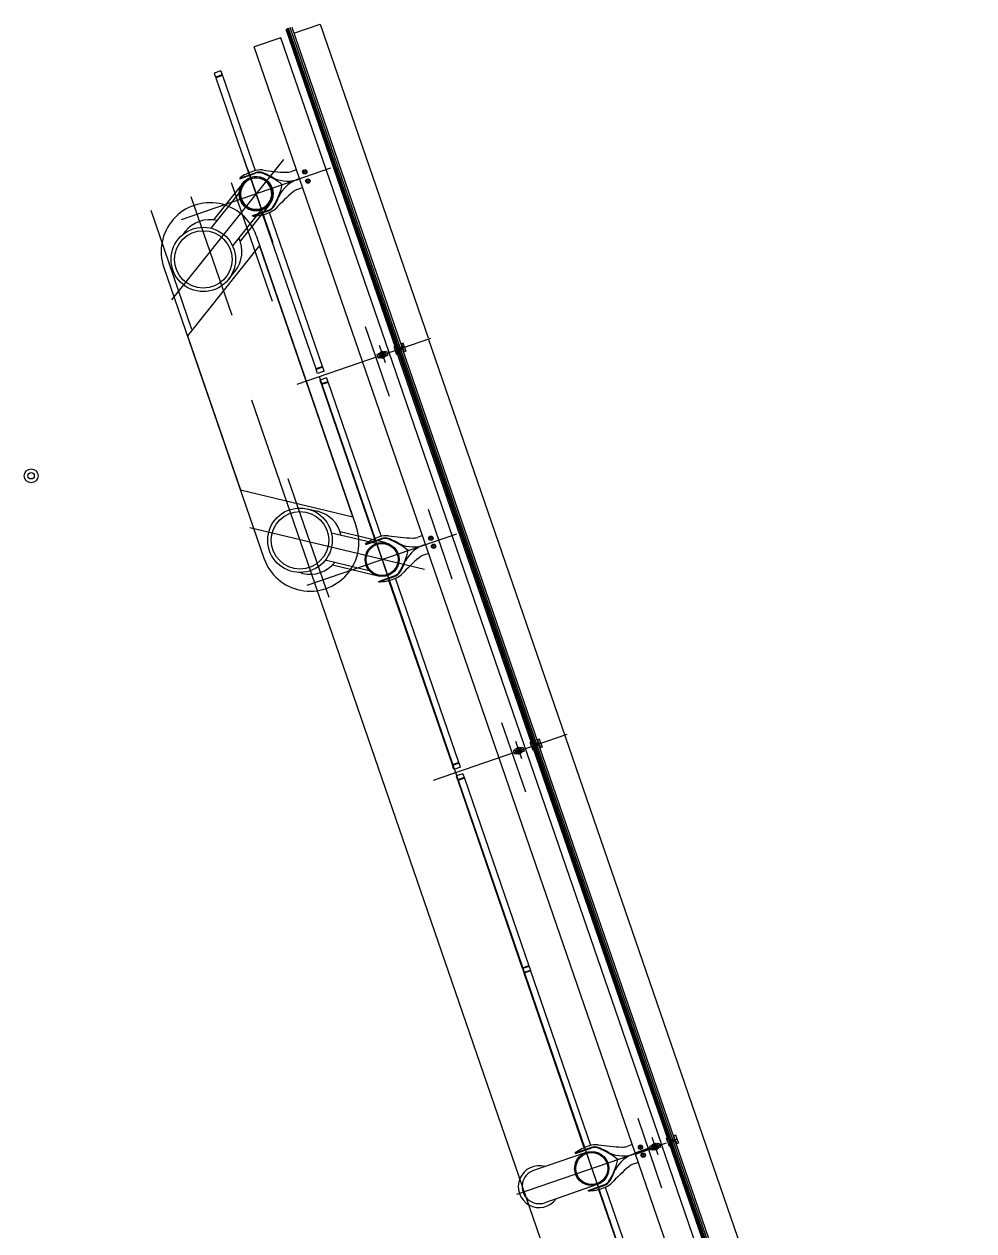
# Model space of a CAD drawing. Extents: x 809487 to 809680, y 818779 to 819225.
# Drawn here: x 809571.27 to 809578.08, y 819082.45 to 819091.1 of the extents above; entities that cross this region are included whole.
import ezdxf

# ---------------------------------------------------------------- set-up
doc = ezdxf.new("R2010")
doc.units = 0
for name, color, linetype in [('F-RC', 7, 'Continuous'), ('MAJ214__', 7, 'Continuous'), ('MAJ270__', 7, 'Continuous'), ('MAJ292__', 7, 'Continuous'), ('MAJ314__', 7, 'Continuous')]:
    doc.layers.add(name, color=color, linetype=linetype)

msp = doc.modelspace()

# ---------------------------------------------------------------- linework, layer by layer
at = {"layer": 'F-RC'}
for p, q in [((809572.6846, 819090.7616), (809572.6373, 819090.7453)), ((809572.6373, 819090.7453), (809572.6471, 819090.7169)), ((809572.6944, 819090.7332), (809572.6471, 819090.7169)), ((809572.696, 819090.7285), (809572.6487, 819090.7122)), ((809572.6846, 819090.7616), (809572.6944, 819090.7332)), ((809572.6925, 819090.7326), (809572.6941, 819090.7278)), ((809572.696, 819090.7285), (809572.9307, 819090.047)), ((809572.6487, 819090.7122), (809572.8835, 819090.0303)), ((809572.649, 819090.7176), (809572.6506, 819090.7129)), ((809573.3666, 819088.6273), (809572.9864, 819089.7314)), ((809573.4139, 819088.6436), (809573.0339, 819089.7473)), ((809573.4139, 819088.6436), (809573.3666, 819088.6273)), ((809573.4155, 819088.6389), (809573.3682, 819088.6226)), ((809573.378, 819088.5943), (809573.3682, 819088.6226)), ((809573.3701, 819088.6233), (809573.3685, 819088.628)), ((809573.4253, 819088.6105), (809573.378, 819088.5943)), ((809573.4416, 819088.5633), (809573.3943, 819088.547)), ((809573.4136, 819088.6382), (809573.412, 819088.643)), ((809573.4253, 819088.6105), (809573.4155, 819088.6389)), ((809573.4416, 819088.5633), (809573.4513, 819088.5349)), ((809573.3943, 819088.547), (809573.4041, 819088.5186)), ((809573.4513, 819088.5349), (809573.4041, 819088.5186)), ((809573.453, 819088.5302), (809573.4057, 819088.5139)), ((809573.4057, 819088.5139), (809573.7858, 819087.4098)), ((809573.4059, 819088.5193), (809573.4076, 819088.5145)), ((809573.4494, 819088.5342), (809573.4511, 819088.5295)), ((809573.453, 819088.5302), (809573.833, 819087.4265)), ((809574.3433, 819085.7908), (809573.8888, 819087.1109)), ((809574.3906, 819085.8071), (809573.9362, 819087.1268)), ((809574.3906, 819085.8071), (809574.3433, 819085.7908)), ((809574.3922, 819085.8023), (809574.3449, 819085.7861)), ((809574.3468, 819085.7867), (809574.3452, 819085.7914)), ((809574.3903, 819085.8017), (809574.3887, 819085.8064)), ((809574.402, 819085.774), (809574.3922, 819085.8023)), ((809574.3547, 819085.7577), (809574.3449, 819085.7861)), ((809574.402, 819085.774), (809574.3547, 819085.7577)), ((809574.4183, 819085.7267), (809574.371, 819085.7104)), ((809574.371, 819085.7104), (809574.3808, 819085.6821)), ((809574.4183, 819085.7267), (809574.428, 819085.6983)), ((809574.428, 819085.6983), (809574.3808, 819085.6821)), ((809574.4297, 819085.6936), (809574.3824, 819085.6773)), ((809574.3824, 819085.6773), (809574.8447, 819084.3347)), ((809574.3826, 819085.6827), (809574.3843, 819085.678)), ((809574.4261, 819085.6977), (809574.4278, 819085.693)), ((809574.4297, 819085.6936), (809574.892, 819084.351)), ((809574.892, 819084.351), (809574.8447, 819084.3347)), ((809574.8936, 819084.3462), (809574.8463, 819084.33)), ((809574.8463, 819084.33), (809574.8561, 819084.3016)), ((809574.8466, 819084.3353), (809574.8482, 819084.3306)), ((809574.8901, 819084.3503), (809574.8917, 819084.3456)), ((809574.8936, 819084.3462), (809574.9034, 819084.3179)), ((809574.9034, 819084.3179), (809574.8561, 819084.3016)), ((809574.8853, 819084.3064), (809574.8577, 819084.2969)), ((809575.2881, 819083.047), (809574.8577, 819084.2969)), ((809574.858, 819084.3022), (809574.8596, 819084.2975)), ((809574.905, 819084.3131), (809574.8853, 819084.3064)), ((809574.9015, 819084.3172), (809574.9031, 819084.3125)), ((809575.3352, 819083.0636), (809574.905, 819084.3131)), ((809575.391, 819082.748), (809575.8214, 819081.4981)), ((809575.4384, 819082.7639), (809575.8687, 819081.5144))]:
    msp.add_line(p, q, dxfattribs=at)
at = {"layer": 'MAJ214__'}
for p, q in [((809573.9487, 819088.7722), (809573.1594, 819091.0645)), ((809573.9494, 819088.7725), (809573.1601, 819091.0647)), ((809573.9589, 819088.7757), (809573.1696, 819091.068)), ((809573.9702, 819088.7797), (809573.1809, 819091.0719)), ((809573.8896, 819088.744), (809573.1132, 819090.9989)), ((809573.8044, 819088.7305), (809573.8148, 819088.7341)), ((809573.8093, 819088.7163), (809573.8044, 819088.7305)), ((809573.859, 819088.7506), (809573.8151, 819088.7355)), ((809573.8164, 819088.728), (809573.824, 819088.7306)), ((809573.8242, 819088.7307), (809573.855, 819088.7413)), ((809573.8249, 819088.7431), (809573.8466, 819088.7506)), ((809573.8255, 819088.7444), (809573.8249, 819088.7431)), ((809573.8249, 819088.7431), (809573.8259, 819088.7403)), ((809573.8454, 819088.7512), (809573.8255, 819088.7444)), ((809573.8259, 819088.7403), (809573.8476, 819088.7477)), ((809573.8282, 819088.7411), (809573.8279, 819088.7404)), ((809573.8281, 819088.74), (809573.8279, 819088.7404)), ((809573.8452, 819088.7469), (809573.8459, 819088.7466)), ((809573.8454, 819088.7512), (809573.8466, 819088.7506)), ((809573.846, 819088.7462), (809573.8459, 819088.7466)), ((809573.8466, 819088.7506), (809573.8476, 819088.7477)), ((809573.8626, 819088.7439), (809573.855, 819088.7413)), ((809573.8601, 819088.7497), (809573.8705, 819088.7533)), ((809573.8705, 819088.7533), (809573.8754, 819088.7391)), ((809573.8754, 819088.7391), (809573.8803, 819088.7249)), ((809575.8414, 819083.0756), (809573.8896, 819088.744)), ((809574.9254, 819085.9357), (809573.9536, 819088.7581)), ((809574.9261, 819085.9359), (809573.9543, 819088.7583)), ((809574.9356, 819085.9392), (809573.9637, 819088.7616)), ((809574.9469, 819085.9431), (809573.9751, 819088.7655)), ((809573.8141, 819088.7021), (809573.8093, 819088.7163)), ((809573.8245, 819088.7057), (809573.8141, 819088.7021)), ((809573.8297, 819088.7141), (809573.8221, 819088.7115)), ((809573.8299, 819088.7141), (809573.8607, 819088.7247)), ((809573.8588, 819088.7151), (809573.8371, 819088.7076)), ((809573.8371, 819088.7076), (809573.8381, 819088.7048)), ((809573.8598, 819088.7123), (809573.8381, 819088.7048)), ((809573.8393, 819088.7042), (809573.8381, 819088.7048)), ((809573.839, 819088.7083), (809573.8386, 819088.7092)), ((809573.8393, 819088.7042), (809573.8592, 819088.711)), ((809573.8569, 819088.7145), (809573.8566, 819088.7154)), ((809573.8588, 819088.7151), (809573.8598, 819088.7123)), ((809573.8592, 819088.711), (809573.8598, 819088.7123)), ((809573.8699, 819088.7213), (809573.8803, 819088.7249)), ((809574.7811, 819085.8939), (809574.7915, 819085.8975)), ((809574.7908, 819085.8656), (809574.7811, 819085.8939)), ((809574.8357, 819085.9141), (809574.7918, 819085.8989)), ((809574.7931, 819085.8915), (809574.8007, 819085.8941)), ((809574.8064, 819085.8775), (809574.7988, 819085.8749)), ((809574.8009, 819085.8941), (809574.8317, 819085.9047)), ((809574.8016, 819085.9065), (809574.8233, 819085.914)), ((809574.8022, 819085.9078), (809574.8016, 819085.9065)), ((809574.8016, 819085.9065), (809574.8026, 819085.9037)), ((809574.8221, 819085.9146), (809574.8022, 819085.9078)), ((809574.8026, 819085.9037), (809574.8243, 819085.9112)), ((809574.8049, 819085.9045), (809574.8046, 819085.9039)), ((809574.8048, 819085.9034), (809574.8046, 819085.9039)), ((809574.8066, 819085.8776), (809574.8374, 819085.8882)), ((809574.8355, 819085.8786), (809574.8138, 819085.8711)), ((809574.8219, 819085.9104), (809574.8226, 819085.9101)), ((809574.8221, 819085.9146), (809574.8233, 819085.914)), ((809574.8227, 819085.9096), (809574.8226, 819085.9101)), ((809574.8233, 819085.914), (809574.8243, 819085.9112)), ((809574.8393, 819085.9074), (809574.8317, 819085.9047)), ((809574.8336, 819085.8779), (809574.8333, 819085.8789)), ((809574.8355, 819085.8786), (809574.8365, 819085.8757)), ((809574.8368, 819085.9131), (809574.8472, 819085.9167)), ((809574.8466, 819085.8848), (809574.857, 819085.8883)), ((809574.8472, 819085.9167), (809574.857, 819085.8883)), ((809575.9021, 819083.0991), (809574.9303, 819085.9215)), ((809575.9028, 819083.0994), (809574.931, 819085.9217)), ((809575.9123, 819083.1026), (809574.9404, 819085.925)), ((809575.9236, 819083.1065), (809574.9518, 819085.9289)), ((809574.8013, 819085.8691), (809574.7908, 819085.8656)), ((809574.8138, 819085.8711), (809574.8148, 819085.8682)), ((809574.8365, 819085.8757), (809574.8148, 819085.8682)), ((809574.816, 819085.8676), (809574.8148, 819085.8682)), ((809574.8157, 819085.8717), (809574.8154, 819085.8727)), ((809574.816, 819085.8676), (809574.8359, 819085.8745)), ((809574.8359, 819085.8745), (809574.8365, 819085.8757)), ((809575.6523, 819083.0105), (809575.761, 819083.0479)), ((809575.6556, 819083.001), (809575.7643, 819083.0385)), ((809575.7578, 819083.0574), (809575.7682, 819083.061)), ((809575.761, 819083.0479), (809575.7578, 819083.0574)), ((809575.7676, 819083.029), (809575.7643, 819083.0385)), ((809575.778, 819083.0326), (809575.7676, 819083.029)), ((809575.8124, 819083.0775), (809575.7685, 819083.0624)), ((809575.7698, 819083.0549), (809575.7774, 819083.0575)), ((809575.7831, 819083.041), (809575.7755, 819083.0384)), ((809575.7776, 819083.0576), (809575.8084, 819083.0682)), ((809575.7783, 819083.07), (809575.8, 819083.0775)), ((809575.7789, 819083.0713), (809575.7783, 819083.07)), ((809575.7783, 819083.07), (809575.7793, 819083.0671)), ((809575.7988, 819083.0781), (809575.7789, 819083.0713)), ((809575.7793, 819083.0671), (809575.801, 819083.0746)), ((809575.7816, 819083.068), (809575.7813, 819083.0673)), ((809575.7815, 819083.0669), (809575.7813, 819083.0673)), ((809575.7833, 819083.041), (809575.8141, 819083.0516)), ((809575.8122, 819083.042), (809575.7905, 819083.0345)), ((809575.7905, 819083.0345), (809575.7915, 819083.0317)), ((809575.8132, 819083.0392), (809575.7915, 819083.0317)), ((809575.7927, 819083.0311), (809575.7915, 819083.0317)), ((809575.7924, 819083.0352), (809575.7921, 819083.0361)), ((809575.7927, 819083.0311), (809575.8126, 819083.0379)), ((809575.7986, 819083.0738), (809575.7993, 819083.0735)), ((809575.7988, 819083.0781), (809575.8, 819083.0775)), ((809575.7994, 819083.073), (809575.7993, 819083.0735)), ((809575.8, 819083.0775), (809575.801, 819083.0746)), ((809575.816, 819083.0708), (809575.8084, 819083.0682)), ((809575.8103, 819083.0414), (809575.81, 819083.0423)), ((809575.8122, 819083.042), (809575.8132, 819083.0392)), ((809575.8126, 819083.0379), (809575.8132, 819083.0392)), ((809575.8135, 819083.0766), (809575.8239, 819083.0802)), ((809575.8233, 819083.0482), (809575.8337, 819083.0518)), ((809575.8239, 819083.0802), (809575.8272, 819083.0707)), ((809575.8272, 819083.0707), (809575.8414, 819083.0756)), ((809575.8305, 819083.0612), (809575.8447, 819083.0661)), ((809575.8305, 819083.0612), (809575.8337, 819083.0518)), ((809577.7965, 819077.3978), (809575.8447, 819083.0661)), ((809576.8788, 819080.2626), (809575.907, 819083.0849)), ((809576.8795, 819080.2628), (809575.9077, 819083.0852)), ((809576.889, 819080.2661), (809575.9171, 819083.0884)), ((809576.9003, 819080.27), (809575.9285, 819083.0924))]:
    msp.add_line(p, q, dxfattribs=at)
for points in [[(809572.8193, 819089.9934), (809572.9321, 819090.0323)], [(809572.9131, 819089.7209), (809573.0259, 819089.7598)], [(809573.8256, 819088.7048), (809573.8696, 819088.7199)], [(809573.7216, 819087.3729), (809573.8344, 819087.4118)], [(809573.8154, 819087.1004), (809573.9283, 819087.1393)], [(809574.8023, 819085.8682), (809574.8463, 819085.8833)], [(809575.2239, 819083.0101), (809575.3367, 819083.0489)], [(809575.779, 819083.0316), (809575.823, 819083.0468)], [(809575.3177, 819082.7376), (809575.4305, 819082.7764)]]:
    msp.add_lwpolyline(points, dxfattribs=at)
for centre, radius in [((809573.2853, 819090.0385), 0.0155), ((809573.2853, 819090.0385), 0.0135), ((809573.2853, 819090.0385), 0.0042), ((809573.308, 819089.9723), 0.0155), ((809573.308, 819089.9723), 0.0135), ((809573.308, 819089.9723), 0.0042), ((809574.1892, 819087.4133), 0.0155), ((809574.1892, 819087.4133), 0.0135), ((809574.1892, 819087.4133), 0.0042), ((809574.2087, 819087.3565), 0.0155), ((809574.2087, 819087.3565), 0.0135), ((809574.2087, 819087.3565), 0.0042), ((809574.819, 819085.8911), 0.006), ((809575.6914, 819083.0504), 0.0155), ((809575.6914, 819083.0504), 0.0135), ((809575.6914, 819083.0504), 0.0042), ((809575.7957, 819083.0546), 0.006), ((809575.711, 819082.9937), 0.0155), ((809575.711, 819082.9937), 0.0135), ((809575.711, 819082.9937), 0.0042)]:
    msp.add_circle(centre, radius, dxfattribs=at)
for centre, radius, start, end in [((809572.9579, 819089.9574), 0.0792, 68.03764, 109), ((809572.7755, 819089.505), 0.567, 59.89592, 68.03764), ((809573.0699, 819090.0128), 0.02, 239.89592, 251.32459), ((809573.1618, 819090.2025), 0.2307, 244.76877, 292.32268), ((809573.3118, 819089.7671), 0.2307, 105.67731, 153.23123), ((809573.3118, 819089.7671), 0.2307, 105.67731, 112.32268), ((809573.1618, 819090.2025), 0.2307, 285.67731, 292.32268), ((809572.5778, 819090.0789), 0.567, 329.96236, 338.10407), ((809573.1225, 819089.86), 0.02, 146.67541, 158.10407), ((809573.0001, 819089.8347), 0.0792, 289, 329.96236), ((809573.8423, 819088.7277), 0.0095, 146.69488, 199.00008), ((809573.8423, 819088.7277), 0.006, 18.99986, 199.00013), ((809573.8423, 819088.7277), 0.0109, 101.1265, 116.87349), ((809573.8423, 819088.7277), 0.0095, 18.99991, 72.81736), ((809573.8423, 819088.7277), 0.0095, 325.18264, 18.99991), ((809573.8423, 819088.7277), 0.0095, 199.00008, 251.30512), ((809573.8423, 819088.7277), 0.006, 199.00013, 18.99986), ((809573.8423, 819088.7277), 0.0109, 281.1265, 296.87349), ((809573.8602, 819087.3369), 0.0792, 68.03764, 109), ((809573.6778, 819086.8844), 0.567, 59.89592, 68.03764), ((809573.9722, 819087.3923), 0.02, 239.89592, 251.32459), ((809574.0641, 819087.582), 0.2307, 244.76877, 292.32268), ((809574.2141, 819087.1465), 0.2307, 105.67731, 153.23123), ((809574.0641, 819087.582), 0.2307, 285.67731, 292.32268), ((809574.2141, 819087.1465), 0.2307, 105.67731, 112.32268), ((809573.9025, 819087.2142), 0.0792, 289, 329.96236), ((809573.4802, 819087.4584), 0.567, 329.96236, 338.10407), ((809574.0248, 819087.2394), 0.02, 146.67541, 158.10407), ((809574.819, 819085.8911), 0.0095, 146.69488, 251.30512), ((809574.819, 819085.8911), 0.0109, 101.1265, 116.87349), ((809574.819, 819085.8911), 0.0109, 281.1265, 296.87349), ((809574.819, 819085.8911), 0.0095, 325.18264, 72.81736), ((809575.3625, 819082.974), 0.0792, 68.03764, 109), ((809575.18, 819082.5216), 0.567, 59.89592, 68.03764), ((809575.7957, 819083.0546), 0.0095, 146.69488, 251.30512), ((809575.7957, 819083.0546), 0.0109, 101.1265, 116.87349), ((809575.7957, 819083.0546), 0.0109, 281.1265, 296.87349), ((809575.7957, 819083.0546), 0.0095, 325.18264, 72.81736), ((809575.4745, 819083.0294), 0.02, 239.89592, 251.32459), ((809575.5664, 819083.2192), 0.2307, 244.76877, 292.32268), ((809575.7163, 819082.7837), 0.2307, 105.67731, 153.23123), ((809575.7163, 819082.7837), 0.2307, 105.67731, 112.32268), ((809575.5664, 819083.2192), 0.2307, 285.67731, 292.32268), ((809574.9824, 819083.0955), 0.567, 329.96236, 338.10407), ((809575.5271, 819082.8766), 0.02, 146.67541, 158.10407), ((809575.4047, 819082.8513), 0.0792, 289, 329.96236)]:
    msp.add_arc(centre, radius, start, end, dxfattribs=at)
for points, degree in [([(809573.8148, 819088.7348), (809573.8148, 819088.7348), (809573.8148, 819088.7349), (809573.8148, 819088.735), (809573.8148, 819088.735), (809573.8148, 819088.7351), (809573.8148, 819088.7351), (809573.8148, 819088.7352), (809573.8149, 819088.7352), (809573.8149, 819088.7353), (809573.8149, 819088.7353), (809573.8149, 819088.7354), (809573.815, 819088.7354), (809573.815, 819088.7355), (809573.815, 819088.7355), (809573.8151, 819088.7355)], 3), ([(809573.8156, 819088.7286), (809573.8155, 819088.7289), (809573.8154, 819088.7293), (809573.8152, 819088.7301), (809573.8151, 819088.7307), (809573.8149, 819088.7318), (809573.8149, 819088.7324), (809573.8148, 819088.7335), (809573.8148, 819088.7341), (809573.8148, 819088.7348)], 3), ([(809573.824, 819088.7306), (809573.8241, 819088.7307), (809573.8241, 819088.7307), (809573.8242, 819088.7307)], 2), ([(809573.824, 819088.7306), (809573.824, 819088.7306), (809573.824, 819088.7306), (809573.8241, 819088.7305), (809573.8242, 819088.7303), (809573.8243, 819088.7297), (809573.8243, 819088.7293), (809573.8245, 819088.728), (809573.8247, 819088.727), (809573.8251, 819088.7248), (809573.8254, 819088.7236), (809573.8258, 819088.7223), (809573.8259, 819088.7222), (809573.8259, 819088.722)], 3), ([(809573.8353, 819088.7342), (809573.8352, 819088.7342), (809573.8352, 819088.7342), (809573.8352, 819088.7341), (809573.8351, 819088.734), (809573.835, 819088.7338), (809573.8349, 819088.7336), (809573.8346, 819088.7333), (809573.8345, 819088.7331), (809573.8344, 819088.7329)], 3), ([(809573.8374, 819088.7375), (809573.8363, 819088.7357), (809573.8353, 819088.7342)], 2), ([(809573.8439, 819088.7372), (809573.8422, 819088.7378), (809573.8402, 819088.7384)], 2), ([(809573.8454, 819088.7367), (809573.8452, 819088.7368), (809573.845, 819088.7368), (809573.8446, 819088.737), (809573.8444, 819088.737), (809573.8441, 819088.7371), (809573.844, 819088.7371), (809573.8439, 819088.7372), (809573.8439, 819088.7372), (809573.8439, 819088.7372)], 3), ([(809573.8588, 819088.7334), (809573.8584, 819088.7344), (809573.858, 819088.7353), (809573.8571, 819088.7373), (809573.8566, 819088.7383), (809573.8558, 819088.7396), (809573.8555, 819088.74), (809573.8552, 819088.7407), (809573.8551, 819088.7409), (809573.855, 819088.7412), (809573.855, 819088.7412), (809573.855, 819088.7413)], 3), ([(809573.8607, 819088.7247), (809573.8607, 819088.7248), (809573.8606, 819088.7248), (809573.8606, 819088.7249), (809573.8605, 819088.7251), (809573.8604, 819088.7257), (809573.8603, 819088.7261), (809573.8602, 819088.7273), (809573.86, 819088.7284), (809573.8596, 819088.7306), (809573.8593, 819088.7318), (809573.8589, 819088.7331), (809573.8588, 819088.7332), (809573.8588, 819088.7334)], 3), ([(809573.859, 819088.7506), (809573.8591, 819088.7506), (809573.8591, 819088.7506), (809573.8592, 819088.7506), (809573.8592, 819088.7506), (809573.8593, 819088.7506), (809573.8593, 819088.7506), (809573.8594, 819088.7505), (809573.8594, 819088.7505), (809573.8595, 819088.7505), (809573.8595, 819088.7505), (809573.8596, 819088.7504), (809573.8596, 819088.7504), (809573.8597, 819088.7503), (809573.8597, 819088.7503), (809573.8597, 819088.7502)], 3), ([(809573.8597, 819088.7502), (809573.8601, 819088.7497), (809573.8605, 819088.7493), (809573.8611, 819088.7483), (809573.8614, 819088.7478), (809573.862, 819088.7468), (809573.8622, 819088.7463), (809573.8626, 819088.7455), (809573.8627, 819088.7452), (809573.8629, 819088.7449)], 3), ([(809573.8629, 819088.7447), (809573.8629, 819088.7446), (809573.8629, 819088.7446), (809573.863, 819088.7445), (809573.863, 819088.7444), (809573.8629, 819088.7443), (809573.8629, 819088.7442), (809573.8628, 819088.7441), (809573.8628, 819088.744), (809573.8627, 819088.744), (809573.8626, 819088.7439), (809573.8626, 819088.7439), (809573.8626, 819088.7439), (809573.8626, 819088.7439)], 3), ([(809573.8629, 819088.7447), (809573.8629, 819088.7447), (809573.8629, 819088.7447), (809573.8629, 819088.7447), (809573.8629, 819088.7448), (809573.8629, 819088.7448), (809573.8629, 819088.7448), (809573.8629, 819088.7449)], 3), ([(809573.8156, 819088.7286), (809573.8156, 819088.7286), (809573.8156, 819088.7285), (809573.8156, 819088.7285), (809573.8156, 819088.7285), (809573.8157, 819088.7284), (809573.8157, 819088.7284), (809573.8157, 819088.7284)], 3), ([(809573.8164, 819088.728), (809573.8164, 819088.728), (809573.8164, 819088.728), (809573.8164, 819088.728), (809573.8164, 819088.728), (809573.8163, 819088.728), (809573.8162, 819088.728), (809573.8161, 819088.728), (809573.816, 819088.728), (809573.8159, 819088.7281), (809573.8158, 819088.7281), (809573.8157, 819088.7283), (809573.8157, 819088.7283), (809573.8157, 819088.7284)], 3), ([(809573.8218, 819088.7107), (809573.8217, 819088.7107), (809573.8217, 819088.7108), (809573.8217, 819088.7109), (809573.8217, 819088.711), (809573.8218, 819088.7111), (809573.8218, 819088.7112), (809573.8219, 819088.7113), (809573.8219, 819088.7114), (809573.822, 819088.7114), (809573.8221, 819088.7115), (809573.8221, 819088.7115), (809573.8221, 819088.7115), (809573.8221, 819088.7115)], 3), ([(809573.8218, 819088.7107), (809573.8218, 819088.7107), (809573.8218, 819088.7107), (809573.8218, 819088.7106), (809573.8218, 819088.7106), (809573.8218, 819088.7106), (809573.8218, 819088.7105), (809573.8218, 819088.7105)], 3), ([(809573.825, 819088.7052), (809573.8246, 819088.7056), (809573.8242, 819088.7061), (809573.8236, 819088.7071), (809573.8233, 819088.7076), (809573.8227, 819088.7086), (809573.8225, 819088.7091), (809573.8221, 819088.7099), (809573.822, 819088.7102), (809573.8218, 819088.7105)], 3), ([(809573.8256, 819088.7048), (809573.8256, 819088.7047), (809573.8256, 819088.7047), (809573.8255, 819088.7048), (809573.8255, 819088.7048), (809573.8254, 819088.7048), (809573.8254, 819088.7048), (809573.8253, 819088.7049), (809573.8253, 819088.7049), (809573.8252, 819088.7049), (809573.8252, 819088.7049), (809573.8251, 819088.705), (809573.8251, 819088.705), (809573.825, 819088.7051), (809573.825, 819088.7051), (809573.825, 819088.7052)], 3), ([(809573.8259, 819088.722), (809573.8263, 819088.721), (809573.8267, 819088.72), (809573.8276, 819088.7181), (809573.8281, 819088.7171), (809573.8289, 819088.7158), (809573.8292, 819088.7153), (809573.8295, 819088.7147), (809573.8296, 819088.7145), (809573.8297, 819088.7142), (809573.8297, 819088.7141), (809573.8297, 819088.7141)], 3), ([(809573.8299, 819088.7141), (809573.8298, 819088.7141), (809573.8298, 819088.7141), (809573.8297, 819088.7141)], 2), ([(809573.8299, 819088.7141), (809573.8298, 819088.7141), (809573.8298, 819088.7141), (809573.8297, 819088.7141)], 2), ([(809573.8393, 819088.7187), (809573.8395, 819088.7186), (809573.8397, 819088.7186), (809573.8401, 819088.7184), (809573.8403, 819088.7184), (809573.8406, 819088.7183), (809573.8406, 819088.7182), (809573.8407, 819088.7182), (809573.8408, 819088.7182), (809573.8408, 819088.7182)], 3), ([(809573.8408, 819088.7182), (809573.8425, 819088.7176), (809573.8445, 819088.7169)], 2), ([(809573.8473, 819088.7179), (809573.8484, 819088.7197), (809573.8494, 819088.7212)], 2), ([(809573.8494, 819088.7212), (809573.8494, 819088.7212), (809573.8494, 819088.7212), (809573.8495, 819088.7213), (809573.8496, 819088.7214), (809573.8497, 819088.7216), (809573.8498, 819088.7218), (809573.8501, 819088.7221), (809573.8502, 819088.7223), (809573.8503, 819088.7225)], 3), ([(809573.8682, 819088.7274), (809573.8676, 819088.7271), (809573.867, 819088.7269), (809573.8654, 819088.7264), (809573.8644, 819088.726), (809573.8629, 819088.7255), (809573.8623, 819088.7253), (809573.8613, 819088.725), (809573.861, 819088.7249), (809573.8607, 819088.7247)], 3), ([(809573.8682, 819088.7274), (809573.8674, 819088.7271), (809573.8665, 819088.7268), (809573.8656, 819088.7265), (809573.8644, 819088.726), (809573.8631, 819088.7256), (809573.8618, 819088.7251), (809573.8614, 819088.725), (809573.861, 819088.7249), (809573.8607, 819088.7247)], 3), ([(809573.8682, 819088.7274), (809573.8682, 819088.7274), (809573.8682, 819088.7274), (809573.8683, 819088.7274), (809573.8683, 819088.7274), (809573.8684, 819088.7274), (809573.8685, 819088.7274), (809573.8686, 819088.7274), (809573.8686, 819088.7274), (809573.8688, 819088.7273), (809573.8688, 819088.7272), (809573.8689, 819088.7271), (809573.869, 819088.7271), (809573.869, 819088.727)], 3), ([(809573.8691, 819088.7268), (809573.8691, 819088.7268), (809573.8691, 819088.7268), (809573.869, 819088.7269), (809573.869, 819088.7269), (809573.869, 819088.727), (809573.869, 819088.727), (809573.869, 819088.727)], 3), ([(809573.8691, 819088.7268), (809573.8692, 819088.7265), (809573.8693, 819088.7261), (809573.8695, 819088.7253), (809573.8696, 819088.7247), (809573.8697, 819088.7236), (809573.8698, 819088.723), (809573.8699, 819088.7219), (809573.8699, 819088.7212), (809573.8699, 819088.7206)], 3), ([(809573.8699, 819088.7206), (809573.8699, 819088.7206), (809573.8699, 819088.7205), (809573.8699, 819088.7204), (809573.8699, 819088.7204), (809573.8699, 819088.7203), (809573.8699, 819088.7203), (809573.8698, 819088.7202), (809573.8698, 819088.7202), (809573.8698, 819088.7201), (809573.8698, 819088.7201), (809573.8697, 819088.72), (809573.8697, 819088.72), (809573.8697, 819088.7199), (809573.8696, 819088.7199), (809573.8696, 819088.7199)], 3), ([(809574.7915, 819085.8982), (809574.7915, 819085.8983), (809574.7915, 819085.8983), (809574.7915, 819085.8984), (809574.7915, 819085.8985), (809574.7915, 819085.8985), (809574.7915, 819085.8986), (809574.7916, 819085.8986), (809574.7916, 819085.8987), (809574.7916, 819085.8987), (809574.7916, 819085.8988), (809574.7916, 819085.8988), (809574.7917, 819085.8989), (809574.7917, 819085.8989), (809574.7917, 819085.8989), (809574.7918, 819085.8989)], 3), ([(809574.7923, 819085.892), (809574.7922, 819085.8924), (809574.7921, 819085.8927), (809574.7919, 819085.8936), (809574.7918, 819085.8941), (809574.7917, 819085.8952), (809574.7916, 819085.8958), (809574.7915, 819085.897), (809574.7915, 819085.8976), (809574.7915, 819085.8982)], 3), ([(809574.7923, 819085.892), (809574.7923, 819085.892), (809574.7923, 819085.892), (809574.7923, 819085.8919), (809574.7923, 819085.8919), (809574.7924, 819085.8919), (809574.7924, 819085.8919), (809574.7924, 819085.8918)], 3), ([(809574.7931, 819085.8915), (809574.7931, 819085.8915), (809574.7931, 819085.8915), (809574.7931, 819085.8915), (809574.7931, 819085.8914), (809574.793, 819085.8914), (809574.7929, 819085.8914), (809574.7928, 819085.8914), (809574.7927, 819085.8915), (809574.7926, 819085.8915), (809574.7925, 819085.8916), (809574.7924, 819085.8917), (809574.7924, 819085.8918), (809574.7924, 819085.8918)], 3), ([(809574.8007, 819085.8941), (809574.8007, 819085.8941), (809574.8007, 819085.8941), (809574.8008, 819085.8939), (809574.8009, 819085.8937), (809574.801, 819085.8931), (809574.801, 819085.8927), (809574.8012, 819085.8915), (809574.8014, 819085.8905), (809574.8018, 819085.8882), (809574.8021, 819085.887), (809574.8029, 819085.8847), (809574.8033, 819085.8836), (809574.8043, 819085.8815), (809574.8048, 819085.8806), (809574.8056, 819085.8793), (809574.8059, 819085.8788), (809574.8062, 819085.8781), (809574.8063, 819085.8779), (809574.8064, 819085.8777), (809574.8064, 819085.8776), (809574.8064, 819085.8775)], 3), ([(809574.8007, 819085.8941), (809574.8008, 819085.8941), (809574.8008, 819085.8941), (809574.8009, 819085.8941)], 2), ([(809574.8066, 819085.8776), (809574.8065, 819085.8776), (809574.8065, 819085.8776), (809574.8064, 819085.8775)], 2), ([(809574.8066, 819085.8776), (809574.8065, 819085.8776), (809574.8065, 819085.8776), (809574.8064, 819085.8775)], 2), ([(809574.812, 819085.8977), (809574.812, 819085.8976), (809574.8119, 819085.8976), (809574.8119, 819085.8975), (809574.8118, 819085.8975), (809574.8117, 819085.8972), (809574.8116, 819085.8971), (809574.8113, 819085.8967), (809574.8112, 819085.8965), (809574.8111, 819085.8964)], 3), ([(809574.8141, 819085.9009), (809574.813, 819085.8992), (809574.812, 819085.8977)], 2), ([(809574.816, 819085.8821), (809574.8162, 819085.8821), (809574.8164, 819085.882), (809574.8168, 819085.8819), (809574.817, 819085.8818), (809574.8173, 819085.8817), (809574.8173, 819085.8817), (809574.8174, 819085.8817), (809574.8175, 819085.8816), (809574.8175, 819085.8816)], 3), ([(809574.8206, 819085.9006), (809574.8189, 819085.9012), (809574.8169, 819085.9019)], 2), ([(809574.8175, 819085.8816), (809574.8192, 819085.8811), (809574.8212, 819085.8804)], 2), ([(809574.8221, 819085.9001), (809574.8219, 819085.9002), (809574.8217, 819085.9003), (809574.8213, 819085.9004), (809574.8211, 819085.9005), (809574.8208, 819085.9006), (809574.8207, 819085.9006), (809574.8207, 819085.9006), (809574.8206, 819085.9006), (809574.8206, 819085.9006)], 3), ([(809574.824, 819085.8814), (809574.8251, 819085.8831), (809574.8261, 819085.8846)], 2), ([(809574.8261, 819085.8846), (809574.8261, 819085.8846), (809574.8262, 819085.8847), (809574.8262, 819085.8847), (809574.8263, 819085.8848), (809574.8264, 819085.885), (809574.8265, 819085.8852), (809574.8268, 819085.8856), (809574.8269, 819085.8858), (809574.827, 819085.8859)], 3), ([(809574.8374, 819085.8882), (809574.8374, 819085.8882), (809574.8373, 819085.8882), (809574.8373, 819085.8884), (809574.8372, 819085.8886), (809574.8371, 819085.8891), (809574.837, 819085.8895), (809574.8369, 819085.8908), (809574.8367, 819085.8918), (809574.8363, 819085.8941), (809574.836, 819085.8953), (809574.8352, 819085.8976), (809574.8348, 819085.8987), (809574.8338, 819085.9008), (809574.8333, 819085.9017), (809574.8325, 819085.903), (809574.8322, 819085.9035), (809574.8319, 819085.9041), (809574.8318, 819085.9044), (809574.8317, 819085.9046), (809574.8317, 819085.9047), (809574.8317, 819085.9047)], 3), ([(809574.8357, 819085.9141), (809574.8358, 819085.9141), (809574.8358, 819085.9141), (809574.8359, 819085.9141), (809574.8359, 819085.9141), (809574.836, 819085.914), (809574.836, 819085.914), (809574.8361, 819085.914), (809574.8361, 819085.914), (809574.8362, 819085.9139), (809574.8362, 819085.9139), (809574.8363, 819085.9138), (809574.8363, 819085.9138), (809574.8364, 819085.9137), (809574.8364, 819085.9137), (809574.8364, 819085.9137)], 3), ([(809574.8364, 819085.9137), (809574.8368, 819085.9132), (809574.8372, 819085.9127), (809574.8378, 819085.9117), (809574.8381, 819085.9112), (809574.8387, 819085.9102), (809574.8389, 819085.9098), (809574.8393, 819085.9089), (809574.8394, 819085.9086), (809574.8396, 819085.9083)], 3), ([(809574.845, 819085.8908), (809574.8443, 819085.8906), (809574.8437, 819085.8904), (809574.8421, 819085.8898), (809574.8411, 819085.8895), (809574.8396, 819085.889), (809574.839, 819085.8887), (809574.838, 819085.8884), (809574.8377, 819085.8883), (809574.8374, 819085.8882)], 3), ([(809574.845, 819085.8908), (809574.8441, 819085.8905), (809574.8432, 819085.8902), (809574.8423, 819085.8899), (809574.8411, 819085.8895), (809574.8398, 819085.889), (809574.8385, 819085.8886), (809574.8381, 819085.8885), (809574.8377, 819085.8883), (809574.8374, 819085.8882)], 3), ([(809574.8396, 819085.9081), (809574.8396, 819085.9081), (809574.8396, 819085.9081), (809574.8397, 819085.9079), (809574.8397, 819085.9079), (809574.8396, 819085.9077), (809574.8396, 819085.9076), (809574.8395, 819085.9075), (809574.8395, 819085.9075), (809574.8394, 819085.9074), (809574.8393, 819085.9074), (809574.8393, 819085.9074), (809574.8393, 819085.9074), (809574.8393, 819085.9074)], 3), ([(809574.8396, 819085.9081), (809574.8396, 819085.9081), (809574.8396, 819085.9081), (809574.8396, 819085.9082), (809574.8396, 819085.9082), (809574.8396, 819085.9083), (809574.8396, 819085.9083), (809574.8396, 819085.9083)], 3), ([(809574.845, 819085.8908), (809574.845, 819085.8908), (809574.845, 819085.8908), (809574.845, 819085.8908), (809574.845, 819085.8908), (809574.8451, 819085.8908), (809574.8452, 819085.8908), (809574.8453, 819085.8908), (809574.8453, 819085.8908), (809574.8455, 819085.8907), (809574.8456, 819085.8907), (809574.8457, 819085.8906), (809574.8457, 819085.8905), (809574.8457, 819085.8904)], 3), ([(809574.8458, 819085.8902), (809574.8458, 819085.8903), (809574.8458, 819085.8903), (809574.8457, 819085.8903), (809574.8457, 819085.8904), (809574.8457, 819085.8904), (809574.8457, 819085.8904), (809574.8457, 819085.8904)], 3), ([(809574.8458, 819085.8902), (809574.8459, 819085.8899), (809574.846, 819085.8896), (809574.8462, 819085.8887), (809574.8463, 819085.8882), (809574.8464, 819085.8871), (809574.8465, 819085.8865), (809574.8466, 819085.8853), (809574.8466, 819085.8847), (809574.8466, 819085.8841)], 3), ([(809574.8466, 819085.8841), (809574.8466, 819085.884), (809574.8466, 819085.884), (809574.8466, 819085.8839), (809574.8466, 819085.8838), (809574.8466, 819085.8837), (809574.8466, 819085.8837), (809574.8465, 819085.8836), (809574.8465, 819085.8836), (809574.8465, 819085.8835), (809574.8465, 819085.8835), (809574.8465, 819085.8834), (809574.8464, 819085.8834), (809574.8464, 819085.8834), (809574.8464, 819085.8834), (809574.8463, 819085.8833)], 3), ([(809574.7985, 819085.8742), (809574.7985, 819085.8742), (809574.7984, 819085.8742), (809574.7984, 819085.8743), (809574.7984, 819085.8744), (809574.7985, 819085.8746), (809574.7985, 819085.8746), (809574.7986, 819085.8747), (809574.7986, 819085.8748), (809574.7987, 819085.8749), (809574.7988, 819085.8749), (809574.7988, 819085.8749), (809574.7988, 819085.8749), (809574.7988, 819085.8749)], 3), ([(809574.7985, 819085.8742), (809574.7985, 819085.8741), (809574.7985, 819085.8741), (809574.7985, 819085.8741), (809574.7985, 819085.8741), (809574.7985, 819085.874), (809574.7985, 819085.874), (809574.7985, 819085.874)], 3), ([(809574.8017, 819085.8686), (809574.8013, 819085.8691), (809574.8009, 819085.8696), (809574.8003, 819085.8706), (809574.8, 819085.8711), (809574.7994, 819085.872), (809574.7992, 819085.8725), (809574.7988, 819085.8733), (809574.7987, 819085.8737), (809574.7985, 819085.874)], 3), ([(809574.8023, 819085.8682), (809574.8023, 819085.8682), (809574.8023, 819085.8682), (809574.8022, 819085.8682), (809574.8022, 819085.8682), (809574.8021, 819085.8682), (809574.8021, 819085.8683), (809574.802, 819085.8683), (809574.802, 819085.8683), (809574.8019, 819085.8684), (809574.8019, 819085.8684), (809574.8018, 819085.8684), (809574.8018, 819085.8685), (809574.8017, 819085.8685), (809574.8017, 819085.8686), (809574.8017, 819085.8686)], 3), ([(809575.7682, 819083.0616), (809575.7682, 819083.0617), (809575.7682, 819083.0618), (809575.7682, 819083.0619), (809575.7682, 819083.0619), (809575.7682, 819083.062), (809575.7682, 819083.062), (809575.7683, 819083.0621), (809575.7683, 819083.0621), (809575.7683, 819083.0622), (809575.7683, 819083.0622), (809575.7683, 819083.0623), (809575.7684, 819083.0623), (809575.7684, 819083.0624), (809575.7684, 819083.0624), (809575.7685, 819083.0624)], 3), ([(809575.769, 819083.0555), (809575.7689, 819083.0558), (809575.7688, 819083.0561), (809575.7686, 819083.057), (809575.7685, 819083.0576), (809575.7684, 819083.0587), (809575.7683, 819083.0592), (809575.7682, 819083.0604), (809575.7682, 819083.061), (809575.7682, 819083.0616)], 3), ([(809575.769, 819083.0555), (809575.769, 819083.0555), (809575.769, 819083.0554), (809575.769, 819083.0554), (809575.7691, 819083.0554), (809575.7691, 819083.0553), (809575.7691, 819083.0553), (809575.7691, 819083.0553)], 3), ([(809575.7698, 819083.0549), (809575.7698, 819083.0549), (809575.7698, 819083.0549), (809575.7698, 819083.0549), (809575.7698, 819083.0549), (809575.7697, 819083.0549), (809575.7696, 819083.0549), (809575.7695, 819083.0549), (809575.7694, 819083.0549), (809575.7693, 819083.055), (809575.7692, 819083.055), (809575.7691, 819083.0551), (809575.7691, 819083.0552), (809575.7691, 819083.0553)], 3), ([(809575.7752, 819083.0376), (809575.7752, 819083.0376), (809575.7751, 819083.0377), (809575.7751, 819083.0378), (809575.7751, 819083.0379), (809575.7752, 819083.038), (809575.7752, 819083.0381), (809575.7753, 819083.0382), (809575.7753, 819083.0382), (809575.7754, 819083.0383), (809575.7755, 819083.0383), (809575.7755, 819083.0384), (809575.7755, 819083.0384), (809575.7755, 819083.0384)], 3), ([(809575.7752, 819083.0376), (809575.7752, 819083.0376), (809575.7752, 819083.0376), (809575.7752, 819083.0375), (809575.7752, 819083.0375), (809575.7752, 819083.0375), (809575.7752, 819083.0374), (809575.7752, 819083.0374)], 3), ([(809575.7784, 819083.032), (809575.778, 819083.0325), (809575.7776, 819083.033), (809575.777, 819083.034), (809575.7767, 819083.0345), (809575.7761, 819083.0355), (809575.7759, 819083.036), (809575.7755, 819083.0368), (809575.7754, 819083.0371), (809575.7752, 819083.0374)], 3), ([(809575.7774, 819083.0575), (809575.7775, 819083.0575), (809575.7775, 819083.0576), (809575.7776, 819083.0576)], 2), ([(809575.7774, 819083.0575), (809575.7774, 819083.0575), (809575.7774, 819083.0575), (809575.7775, 819083.0574), (809575.7776, 819083.0571), (809575.7777, 819083.0566), (809575.7777, 819083.0562), (809575.7779, 819083.0549), (809575.7781, 819083.0539), (809575.7785, 819083.0517), (809575.7788, 819083.0505), (809575.7796, 819083.0481), (809575.78, 819083.047), (809575.781, 819083.0449), (809575.7815, 819083.044), (809575.7823, 819083.0427), (809575.7826, 819083.0422), (809575.7829, 819083.0416), (809575.783, 819083.0414), (809575.7831, 819083.0411), (809575.7831, 819083.041), (809575.7831, 819083.041)], 3), ([(809575.779, 819083.0316), (809575.779, 819083.0316), (809575.779, 819083.0316), (809575.7789, 819083.0316), (809575.7789, 819083.0317), (809575.7788, 819083.0317), (809575.7788, 819083.0317), (809575.7787, 819083.0317), (809575.7787, 819083.0318), (809575.7786, 819083.0318), (809575.7786, 819083.0318), (809575.7785, 819083.0319), (809575.7785, 819083.0319), (809575.7784, 819083.032), (809575.7784, 819083.032), (809575.7784, 819083.032)], 3), ([(809575.7833, 819083.041), (809575.7832, 819083.041), (809575.7832, 819083.041), (809575.7831, 819083.041)], 2), ([(809575.7833, 819083.041), (809575.7832, 819083.041), (809575.7832, 819083.041), (809575.7831, 819083.041)], 2), ([(809575.7887, 819083.0611), (809575.7887, 819083.0611), (809575.7886, 819083.0611), (809575.7886, 819083.061), (809575.7885, 819083.0609), (809575.7884, 819083.0607), (809575.7883, 819083.0605), (809575.788, 819083.0601), (809575.7879, 819083.06), (809575.7878, 819083.0598)], 3), ([(809575.7908, 819083.0643), (809575.7897, 819083.0626), (809575.7887, 819083.0611)], 2), ([(809575.7927, 819083.0456), (809575.7929, 819083.0455), (809575.7931, 819083.0455), (809575.7935, 819083.0453), (809575.7937, 819083.0452), (809575.794, 819083.0452), (809575.7941, 819083.0451), (809575.7941, 819083.0451), (809575.7942, 819083.0451), (809575.7942, 819083.0451)], 3), ([(809575.7973, 819083.0641), (809575.7956, 819083.0647), (809575.7936, 819083.0653)], 2), ([(809575.7942, 819083.0451), (809575.7959, 819083.0445), (809575.7979, 819083.0438)], 2), ([(809575.7988, 819083.0636), (809575.7986, 819083.0636), (809575.7984, 819083.0637), (809575.798, 819083.0639), (809575.7978, 819083.0639), (809575.7975, 819083.064), (809575.7974, 819083.064), (809575.7974, 819083.0641), (809575.7973, 819083.0641), (809575.7973, 819083.0641)], 3), ([(809575.8007, 819083.0448), (809575.8018, 819083.0465), (809575.8028, 819083.0481)], 2), ([(809575.8028, 819083.0481), (809575.8028, 819083.0481), (809575.8029, 819083.0481), (809575.8029, 819083.0482), (809575.803, 819083.0483), (809575.8031, 819083.0485), (809575.8032, 819083.0487), (809575.8035, 819083.049), (809575.8036, 819083.0492), (809575.8037, 819083.0494)], 3), ([(809575.8141, 819083.0516), (809575.8141, 819083.0516), (809575.8141, 819083.0517), (809575.814, 819083.0518), (809575.8139, 819083.052), (809575.8138, 819083.0526), (809575.8138, 819083.053), (809575.8136, 819083.0542), (809575.8134, 819083.0552), (809575.813, 819083.0575), (809575.8127, 819083.0587), (809575.8119, 819083.061), (809575.8115, 819083.0621), (809575.8105, 819083.0642), (809575.81, 819083.0651), (809575.8092, 819083.0665), (809575.8089, 819083.0669), (809575.8086, 819083.0676), (809575.8085, 819083.0678), (809575.8084, 819083.0681), (809575.8084, 819083.0681), (809575.8084, 819083.0682)], 3), ([(809575.8124, 819083.0775), (809575.8125, 819083.0775), (809575.8125, 819083.0775), (809575.8126, 819083.0775), (809575.8126, 819083.0775), (809575.8127, 819083.0775), (809575.8127, 819083.0775), (809575.8128, 819083.0774), (809575.8128, 819083.0774), (809575.8129, 819083.0774), (809575.8129, 819083.0773), (809575.813, 819083.0773), (809575.813, 819083.0773), (809575.8131, 819083.0772), (809575.8131, 819083.0772), (809575.8131, 819083.0771)], 3), ([(809575.8131, 819083.0771), (809575.8135, 819083.0766), (809575.8139, 819083.0761), (809575.8145, 819083.0752), (809575.8148, 819083.0747), (809575.8154, 819083.0737), (809575.8156, 819083.0732), (809575.816, 819083.0724), (809575.8161, 819083.0721), (809575.8163, 819083.0718)], 3), ([(809575.8217, 819083.0542), (809575.821, 819083.054), (809575.8204, 819083.0538), (809575.8188, 819083.0533), (809575.8178, 819083.0529), (809575.8163, 819083.0524), (809575.8157, 819083.0522), (809575.8147, 819083.0519), (809575.8144, 819083.0518), (809575.8141, 819083.0516)], 3), ([(809575.8217, 819083.0542), (809575.8208, 819083.0539), (809575.8199, 819083.0536), (809575.819, 819083.0533), (809575.8178, 819083.0529), (809575.8165, 819083.0525), (809575.8152, 819083.052), (809575.8148, 819083.0519), (809575.8144, 819083.0518), (809575.8141, 819083.0516)], 3), ([(809575.8163, 819083.0716), (809575.8163, 819083.0715), (809575.8164, 819083.0715), (809575.8164, 819083.0714), (809575.8164, 819083.0713), (809575.8163, 819083.0712), (809575.8163, 819083.0711), (809575.8162, 819083.071), (809575.8162, 819083.0709), (809575.8161, 819083.0708), (809575.816, 819083.0708), (809575.816, 819083.0708), (809575.816, 819083.0708), (809575.816, 819083.0708)], 3), ([(809575.8163, 819083.0716), (809575.8163, 819083.0716), (809575.8163, 819083.0716), (809575.8163, 819083.0716), (809575.8163, 819083.0716), (809575.8163, 819083.0717), (809575.8163, 819083.0717), (809575.8163, 819083.0718)], 3), ([(809575.8217, 819083.0542), (809575.8217, 819083.0542), (809575.8217, 819083.0542), (809575.8217, 819083.0543), (809575.8217, 819083.0543), (809575.8218, 819083.0543), (809575.8219, 819083.0543), (809575.822, 819083.0543), (809575.8221, 819083.0543), (809575.8222, 819083.0542), (809575.8223, 819083.0541), (809575.8224, 819083.054), (809575.8224, 819083.054), (809575.8224, 819083.0539)], 3), ([(809575.8225, 819083.0537), (809575.8225, 819083.0537), (809575.8225, 819083.0537), (809575.8225, 819083.0538), (809575.8224, 819083.0538), (809575.8224, 819083.0538), (809575.8224, 819083.0539), (809575.8224, 819083.0539)], 3), ([(809575.8225, 819083.0537), (809575.8226, 819083.0534), (809575.8227, 819083.053), (809575.8229, 819083.0522), (809575.823, 819083.0516), (809575.8231, 819083.0505), (809575.8232, 819083.0499), (809575.8233, 819083.0487), (809575.8233, 819083.0481), (809575.8233, 819083.0475)], 3), ([(809575.8233, 819083.0475), (809575.8233, 819083.0475), (809575.8233, 819083.0474), (809575.8233, 819083.0473), (809575.8233, 819083.0473), (809575.8233, 819083.0472), (809575.8233, 819083.0471), (809575.8232, 819083.0471), (809575.8232, 819083.047), (809575.8232, 819083.047), (809575.8232, 819083.047), (809575.8232, 819083.0469), (809575.8231, 819083.0469), (809575.8231, 819083.0468), (809575.8231, 819083.0468), (809575.823, 819083.0468)], 3)]:
    msp.add_open_spline(points, degree=degree, dxfattribs=at)
at = {"layer": 'MAJ270__'}
for p, q in [((809573.1323, 819090.126), (809572.3305, 819089.1212)), ((809573.0584, 819089.5303), (809572.8403, 819090.1636)), ((809572.4014, 819089.6971), (809573.4734, 819090.0662)), ((809572.8778, 819090.0546), (809572.9952, 819089.7137)), ((809572.7589, 819089.9621), (809573.052, 819089.1109)), ((809572.4705, 819089.8628), (809572.7636, 819089.0116)), ((809572.1822, 819089.7635), (809572.4752, 819088.9123)), ((809573.892, 819088.4301), (809573.7203, 819088.9287)), ((809573.892, 819088.4301), (809573.7203, 819088.9287)), ((809573.892, 819088.4301), (809573.7203, 819088.9287)), ((809573.2315, 819088.5174), (809574.1897, 819088.8473)), ((809573.8187, 819088.7964), (809573.8615, 819088.6721)), ((809573.8187, 819088.7964), (809573.8615, 819088.6721)), ((809573.9818, 819088.7836), (809573.9867, 819088.7695)), ((809573.3885, 819088.5714), (809575.3419, 819082.8983)), ((809572.9051, 819088.405), (809577.0117, 819076.4787)), ((809573.4602, 819086.9886), (809573.1671, 819087.8398)), ((809573.7187, 819087.6126), (809573.9368, 819086.9793)), ((809574.3431, 819087.1198), (809574.1714, 819087.6184)), ((809574.1437, 819087.1887), (809572.8933, 819087.4869)), ((809573.3037, 819087.0766), (809574.3757, 819087.4457)), ((809573.8992, 819087.0882), (809573.7819, 819087.4291)), ((809574.8687, 819085.5935), (809574.697, 819086.0921)), ((809574.2082, 819085.6808), (809575.1665, 819086.0108)), ((809574.7954, 819085.9598), (809574.8382, 819085.8355)), ((809575.8454, 819082.757), (809575.6737, 819083.2556)), ((809575.7721, 819083.1232), (809575.8149, 819082.999)), ((809574.806, 819082.7138), (809575.8779, 819083.0829)), ((809575.2824, 819083.0713), (809575.3998, 819082.7304)), ((809575.9352, 819083.1105), (809575.9401, 819083.0963)), ((809575.3419, 819082.8983), (809577.2954, 819077.2252))]:
    msp.add_line(p, q, dxfattribs=at)
for centre, radius in [((809573.9842, 819088.7765), 0.003), ((809571.3249, 819087.8609), 0.05), ((809571.3249, 819087.8609), 0.0228), ((809575.9376, 819083.1034), 0.003)]:
    msp.add_circle(centre, radius, dxfattribs=at)
at = {"layer": 'MAJ292__'}
for p, q in [((809573.1925, 819091.0759), (809573.9818, 819088.7836)), ((809573.2078, 819091.0314), (809573.3969, 819091.0965)), ((809573.3969, 819091.0965), (809574.1709, 819088.8487)), ((809573.1132, 819090.9989), (809572.9241, 819090.9337)), ((809573.1499, 819091.0612), (809573.9392, 819088.769)), ((809573.7005, 819088.6789), (809572.9241, 819090.9337)), ((809578.0801, 819077.4954), (809574.1733, 819088.8417)), ((809573.9999, 819088.7819), (809573.9343, 819088.7594)), ((809573.9999, 819088.7819), (809573.9343, 819088.7594)), ((809573.9343, 819088.7594), (809573.9441, 819088.731)), ((809573.99, 819088.7706), (809573.9441, 819088.7548)), ((809574.9159, 819085.9324), (809573.9441, 819088.7548)), ((809573.9441, 819088.7548), (809573.9514, 819088.7335)), ((809573.9514, 819088.7335), (809573.9441, 819088.731)), ((809574.9585, 819085.9471), (809573.9867, 819088.7695)), ((809573.99, 819088.7706), (809573.9973, 819088.7493)), ((809574.0096, 819088.7536), (809573.9973, 819088.7493)), ((809573.9999, 819088.7819), (809574.0096, 819088.7536)), ((809575.6523, 819083.0105), (809573.7005, 819088.6789)), ((809574.9668, 819085.9737), (809574.9545, 819085.9695)), ((809574.9618, 819085.9482), (809574.9545, 819085.9695)), ((809574.9766, 819085.9454), (809574.9668, 819085.9737)), ((809574.9086, 819085.9537), (809574.9013, 819085.9512)), ((809574.911, 819085.9228), (809574.9013, 819085.9512)), ((809574.9159, 819085.9324), (809574.9086, 819085.9537)), ((809574.9766, 819085.9454), (809574.911, 819085.9228)), ((809574.9766, 819085.9454), (809574.911, 819085.9228)), ((809574.911, 819085.9228), (809574.9208, 819085.8945)), ((809574.9618, 819085.9482), (809574.9159, 819085.9324)), ((809574.9667, 819085.934), (809574.9208, 819085.9182)), ((809575.8926, 819083.0959), (809574.9208, 819085.9182)), ((809574.9208, 819085.9182), (809574.9281, 819085.897)), ((809574.9281, 819085.897), (809574.9208, 819085.8945)), ((809575.9352, 819083.1105), (809574.9634, 819085.9329)), ((809574.9667, 819085.9341), (809574.974, 819085.9128)), ((809574.9863, 819085.917), (809574.974, 819085.9128)), ((809574.9766, 819085.9454), (809574.9863, 819085.917)), ((809575.8853, 819083.1171), (809575.878, 819083.1146)), ((809575.8878, 819083.0863), (809575.878, 819083.1146)), ((809575.8926, 819083.0959), (809575.8853, 819083.1171)), ((809575.9385, 819083.1117), (809575.8926, 819083.0959)), ((809575.9435, 819083.1372), (809575.9312, 819083.133)), ((809575.9385, 819083.1117), (809575.9312, 819083.133)), ((809575.9533, 819083.1088), (809575.9435, 819083.1372)), ((809575.9533, 819083.1088), (809575.8878, 819083.0863)), ((809575.9533, 819083.1088), (809575.8878, 819083.0863)), ((809575.8878, 819083.0863), (809575.8975, 819083.0579)), ((809575.9434, 819083.0975), (809575.8975, 819083.0817)), ((809576.8693, 819080.2593), (809575.8975, 819083.0817)), ((809575.8975, 819083.0817), (809575.9048, 819083.0604)), ((809575.9048, 819083.0604), (809575.8975, 819083.0579)), ((809576.9119, 819080.274), (809575.9402, 819083.096)), ((809575.9434, 819083.0975), (809575.9507, 819083.0762)), ((809575.963, 819083.0805), (809575.9507, 819083.0762)), ((809575.9533, 819083.1088), (809575.963, 819083.0805)), ((809575.3021, 819083.0139), (809574.9254, 819082.8842)), ((809577.6073, 819077.3326), (809575.6556, 819083.001)), ((809575.3817, 819082.7827), (809575.005, 819082.653))]:
    msp.add_line(p, q, dxfattribs=at)
for points in [[(809572.8193, 819089.9934), (809572.8207, 819089.9894), (809572.9335, 819090.0283)], [(809573.2274, 819090.053), (809573.1906, 819090.0403)], [(809573.2714, 819089.9253), (809573.2345, 819089.9126)], [(809572.9131, 819089.7209), (809572.9118, 819089.7249), (809573.0246, 819089.7638)], [(809573.9999, 819088.7819), (809573.9901, 819088.8103), (809573.9778, 819088.8061), (809573.9851, 819088.7848), (809573.9392, 819088.769), (809573.9319, 819088.7903), (809573.9246, 819088.7877), (809573.9343, 819088.7594)], [(809573.7216, 819087.3729), (809573.723, 819087.3689), (809573.8358, 819087.4078)], [(809574.1297, 819087.4324), (809574.0929, 819087.4198)], [(809574.1737, 819087.3048), (809574.1369, 819087.2921)], [(809573.8154, 819087.1004), (809573.8141, 819087.1044), (809573.9269, 819087.1433)], [(809575.2239, 819083.0101), (809575.2252, 819083.0061), (809575.3381, 819083.0449)], [(809575.632, 819083.0696), (809575.5952, 819083.0569)], [(809575.6759, 819082.9419), (809575.6391, 819082.9293)], [(809575.3177, 819082.7376), (809575.3163, 819082.7416), (809575.4291, 819082.7804)]]:
    msp.add_lwpolyline(points, dxfattribs=at)
for centre, radius in [((809573.8397, 819087.2612), 0.1223), ((809573.8397, 819087.2612), 0.1143), ((809575.3419, 819082.8983), 0.1223), ((809575.3419, 819082.8983), 0.1143)]:
    msp.add_circle(centre, radius, dxfattribs=at)
for centre, radius, start, end in [((809573.0194, 819089.7194), 0.3393, 107.29394, 126.13928), ((809572.9739, 819089.8801), 0.1724, 87.60393, 108.72489), ((809572.9579, 819089.9574), 0.075, 68.03764, 109), ((809572.9803, 819090.0324), 0.02, 80.57421, 87.60393), ((809573.203, 819091.3742), 1.3402, 260.57421, 267.92155), ((809572.7755, 819089.505), 0.5628, 51.63214, 68.03764), ((809573.158, 819090.1348), 0.1, 267.92155, 289), ((809572.9374, 819089.8817), 0.122, 19, 199), ((809572.9374, 819089.8817), 0.112, 19, 199), ((809572.5778, 819090.0789), 0.5628, 329.96236, 346.36786), ((809572.9374, 819089.8817), 0.122, 199, 19), ((809572.9374, 819089.8817), 0.112, 199, 19), ((809574.0656, 819088.8691), 1.3402, 130.07845, 137.42579), ((809573.2671, 819089.8181), 0.1, 109, 130.07845), ((809572.9652, 819089.9054), 0.1724, 289.2751, 310.39607), ((809573.0001, 819089.8347), 0.075, 289, 329.96236), ((809573.0639, 819089.7894), 0.02, 310.39607, 317.42579), ((809572.9021, 819090.0601), 0.3393, 271.86071, 290.70605), ((809573.9217, 819087.0989), 0.3393, 107.29394, 126.13928), ((809573.8762, 819087.2596), 0.1724, 87.60393, 108.72489), ((809573.8602, 819087.3369), 0.075, 68.03764, 109), ((809573.8826, 819087.4119), 0.02, 80.57421, 87.60393), ((809574.1053, 819088.7537), 1.3402, 260.57421, 267.92155), ((809573.6778, 819086.8844), 0.5628, 51.63214, 68.03764), ((809574.0604, 819087.5143), 0.1, 267.92155, 289), ((809573.4802, 819087.4584), 0.5628, 329.96236, 346.36786), ((809574.9679, 819086.2486), 1.3402, 130.07845, 137.42579), ((809574.1694, 819087.1976), 0.1, 109, 130.07845), ((809573.9025, 819087.2142), 0.075, 289, 329.96236), ((809573.8044, 819087.4396), 0.3393, 271.86071, 290.70605), ((809573.8675, 819087.2849), 0.1724, 289.2751, 310.39607), ((809573.9662, 819087.1688), 0.02, 310.39607, 317.42579), ((809575.424, 819082.7361), 0.3393, 107.29394, 126.13928), ((809575.3784, 819082.8968), 0.1724, 87.60393, 108.72489), ((809575.3625, 819082.974), 0.075, 68.03764, 109), ((809575.3848, 819083.049), 0.02, 80.57421, 87.60393), ((809575.6076, 819084.3908), 1.3402, 260.57421, 267.92155), ((809575.18, 819082.5216), 0.5628, 51.63214, 68.03764), ((809575.5626, 819083.1515), 0.1, 267.92155, 289), ((809574.9824, 819083.0955), 0.5628, 329.96236, 346.36786), ((809574.9652, 819082.7686), 0.15, 73.58736, 324.41264), ((809574.9652, 819082.7686), 0.1223, 108.99761, 289.00235), ((809576.4702, 819081.8857), 1.3402, 130.07845, 137.42579), ((809575.6717, 819082.8347), 0.1, 109, 130.07845), ((809575.3697, 819082.922), 0.1724, 289.2751, 310.39607), ((809575.4047, 819082.8513), 0.075, 289, 329.96236), ((809575.4685, 819082.806), 0.02, 310.39607, 317.42579), ((809575.3067, 819083.0767), 0.3393, 271.86071, 290.70605)]:
    msp.add_arc(centre, radius, start, end, dxfattribs=at)
at = {"layer": 'MAJ314__'}
for p, q in [((809572.8418, 819089.9579), (809572.6316, 819089.6944)), ((809572.8154, 819089.8891), (809572.613, 819089.6354)), ((809573.0329, 819089.8054), (809572.8227, 819089.5419)), ((809572.9717, 819089.7644), (809572.7679, 819089.5089)), ((809572.4281, 819089.6098), (809572.4112, 819089.5886)), ((809572.9377, 819089.5812), (809573.6549, 819087.4981)), ((809572.2758, 819089.3533), (809572.9931, 819087.2702)), ((809572.7393, 819089.267), (809572.7854, 819089.3248)), ((809573.3051, 819087.6236), (809573.377, 819087.6064)), ((809573.7945, 819087.3748), (809573.4766, 819087.4506)), ((809573.8681, 819087.3801), (809573.5401, 819087.4583)), ((809573.7481, 819087.1802), (809573.4324, 819087.2555)), ((809573.8113, 819087.1423), (809573.4834, 819087.2205)), ((809573.271, 819087.1619), (809573.2446, 819087.1682))]:
    msp.add_line(p, q, dxfattribs=at)
msp.add_lwpolyline([(809573.6309, 819087.568), (809572.9617, 819089.5114), (809572.4445, 819088.8632), (809572.8243, 819087.7603), (809573.6309, 819087.568)], dxfattribs=at)
for centre, radius in [((809572.9374, 819089.8817), 0.1223), ((809572.9374, 819089.8817), 0.1143), ((809572.5587, 819089.411), 0.2309), ((809572.5587, 819089.411), 0.2059), ((809573.2515, 819087.399), 0.2309), ((809573.2515, 819087.399), 0.2059), ((809573.8397, 819087.2612), 0.1223), ((809573.8397, 819087.2612), 0.1143)]:
    msp.add_circle(centre, radius, dxfattribs=at)
for centre, radius, start, end in [((809572.6067, 819089.4673), 0.35, 19, 199.00003), ((809572.6067, 819089.4673), 0.2285, 77.36555, 141.41268), ((809572.6067, 819089.4673), 0.2285, 321.42148, 25.45906), ((809573.324, 819087.3842), 0.2285, 12.54094, 76.57852), ((809573.324, 819087.3842), 0.35, 198.9995, 19.00002), ((809573.324, 819087.3842), 0.2285, 256.58732, 320.63445)]:
    msp.add_arc(centre, radius, start, end, dxfattribs=at)

doc.saveas('drawing.dxf')
